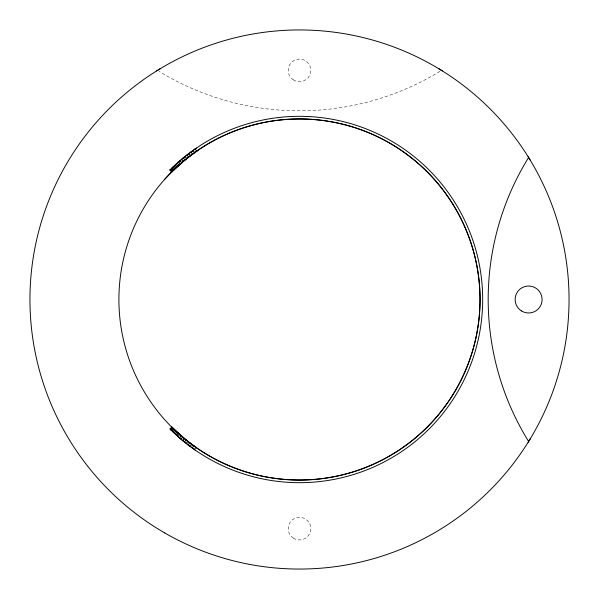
<?xml version="1.0" encoding="UTF-8"?>
<svg xmlns="http://www.w3.org/2000/svg" width="599" height="599" viewBox="0 0 599 599"><rect width="100%" height="100%" fill="white"/><g stroke="black" fill="none" stroke-linecap="round" stroke-linejoin="round"><path stroke-width="0.45" stroke-dasharray="3 2.25" d="M439.906 71.348L438.326 72.314A269.55 269.55 0 0 1 160.674 72.314L159.094 71.348M293.233 538.044A11.321 11.321 0 0 0 310.799 529.329A11.321 11.321 0 0 0 294.468 518.479A11.321 11.321 0 0 0 293.233 538.044M293.233 79.809A11.321 11.321 0 0 0 310.799 71.094A11.321 11.321 0 0 0 294.468 60.244A11.321 11.321 0 0 0 293.233 79.809"/><path stroke-width="0.9" d="M528.618 157.522L526.686 160.674A269.55 269.55 0 0 0 526.686 438.326L528.618 441.478M528.093 442.339L530.549 438.326M195.057 449.984L182.336 440.31L170.071 428.929M170.423 429.476L171.913 427.154M170.977 430.015L172.46 427.701M171.643 430.666L173.133 428.352M172.43 431.437L173.92 429.124M173.336 432.298L174.818 429.992M174.361 433.264L175.844 430.958M175.492 434.312L176.967 432.014L171.883 427.117L169.974 429.026M176.735 435.451L178.217 433.152M178.09 436.656L179.565 434.365M179.543 437.936L181.018 435.645M181.108 439.269L182.575 436.978M182.755 440.654L184.222 438.371M184.507 442.084L185.975 439.801M186.341 443.537L187.809 441.261M188.258 445.027L189.718 442.751M190.242 446.525L191.702 444.256M192.301 448.037L193.769 445.768M194.428 449.542L195.888 447.273M164.373 179.685L172.16 171.434M197.955 150.289L185.338 159.708L171.876 171.883L169.981 169.974L183.631 157.619L196.435 148.065M156.661 70.907L160.674 68.451M438.326 68.451L442.339 70.907M196.592 447.775L186.499 440.235L176.967 432.014M171.434 426.84L179.685 434.627M169.974 169.974L171.883 171.883M194.922 149.114L196.854 151.06M192.773 150.634L194.69 152.573M190.684 152.146L192.601 154.085M188.67 153.651L190.587 155.583M186.746 155.141L188.663 157.065M184.911 156.594L186.821 158.525M183.159 158.016L185.061 159.933M181.504 159.386L183.414 161.311M179.955 160.712L181.856 162.629M178.509 161.97L180.404 163.886M177.169 163.168L179.071 165.084M175.934 164.276L177.836 166.193M174.818 165.309L176.712 167.226M173.807 166.252L175.702 168.169M172.916 167.106L174.811 169.015M172.138 167.847L174.039 169.764M171.479 168.484L173.381 170.401M170.94 169.015L172.841 170.932M170.52 169.435L172.422 171.351M170.221 169.734L172.123 171.643M170.041 169.914L171.935 171.823M528.093 156.661L530.549 160.674M329.121 121.35A180.599 180.599 0 0 1 477.792 328.259M477.65 329.121A180.599 180.599 0 0 1 270.741 477.792M269.879 477.65A180.599 180.599 0 0 1 121.275 270.314A180.599 180.599 0 0 1 328.259 121.208M173.59 170.191A180.486 180.486 0 0 1 428.075 172.834A180.486 180.486 0 0 1 426.907 427.334A180.486 180.486 0 0 1 172.407 427.649M171.703 168.259A183.182 183.182 0 0 1 429.992 170.947A183.182 183.182 0 0 1 428.809 429.243A183.182 183.182 0 0 1 170.513 429.565M164.725 532.938A269.55 269.55 0 0 0 569.05 299.5A269.55 269.55 0 0 0 164.725 66.062A269.55 269.55 0 0 0 164.725 532.938M521.489 310.941A13.478 13.478 0 0 0 542.088 299.949A13.478 13.478 0 0 0 522.276 287.61A13.478 13.478 0 0 0 521.489 310.941"/></g></svg>
